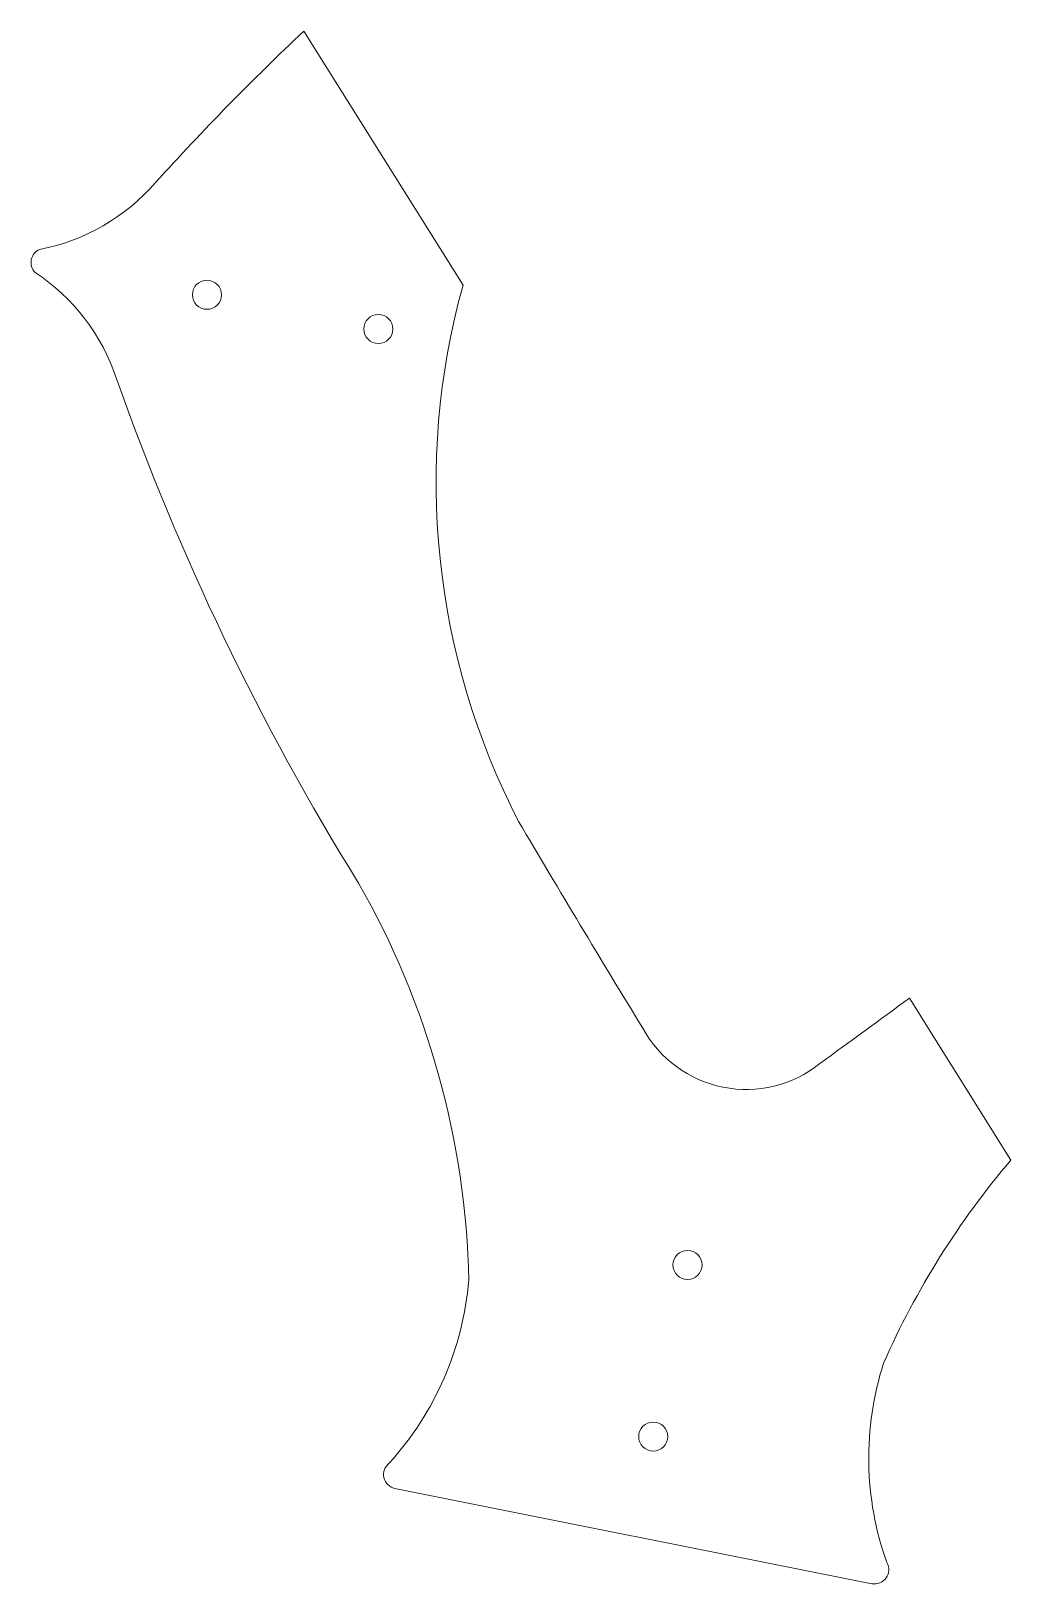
# Model space of a CAD drawing. Header units: inches. Extents: x 0.4 to 29.8, y 0.4 to 47.
import ezdxf

# ---------------------------------------------------------------- set-up
doc = ezdxf.new("R2010")
doc.units = ezdxf.units.IN
doc.header["$MEASUREMENT"] = 0

msp = doc.modelspace()

# ---------------------------------------------------------------- linework, layer by layer
at = {"color": 7, "linetype": 'Continuous', "lineweight": 15}
for p, q in [((8.592, 47.044), (13.37, 39.414)), ((26.782, 17.998), (29.829, 13.133)), ((21.179, 15.321), (21.183, 15.32)), ((25.649, 0.407), (11.325, 3.269))]:
    msp.add_line(p, q, dxfattribs=at)
for centre, radius in [((5.678, 39.123), 0.437), ((10.826, 38.094), 0.438), ((20.113, 9.981), 0.437), ((19.084, 4.825), 0.437)]:
    msp.add_circle(centre, radius, dxfattribs=at)
for centre, radius, start, end in [((62.281, -10.006), 78.34, 133.26169, 137.91888), ((-0.497, 46.5), 6.124, 280.8264, 319.1748), ((0.82, 40.094), 0.426, 113.1272, 224.2741), ((-2.858, 34.685), 6.124, 18.2265, 56.5749), ((34.715, 33.487), 22.153, 164.4809, 207.3622), ((76.814, 62.729), 78.34, 199.48244, 211.79696), ((358.86, 225.462), 398.847, 210.45437, 211.49542), ((-11.541, 8.978), 25.092, 1.2498, 29.8069), ((-209.819, 339.089), 398.847, 305.9059, 306.38523), ((21.871, 18.787), 3.534, 208.6563, 258.7007), ((21.876, 18.786), 3.534, 258.7007, 308.745), ((48.954, -3.11), 25.092, 139.6601, 156.1515), ((4.23, 10.306), 9.346, 317.7961, 355.2069), ((34.903, 4.177), 9.346, 162.1944, 199.6053), ((11.409, 3.686), 0.426, 126.7697, 258.7007), ((25.733, 0.824), 0.426, 258.7007, 30.6317)]:
    msp.add_arc(centre, radius, start, end, dxfattribs=at)

doc.saveas('drawing.dxf')
